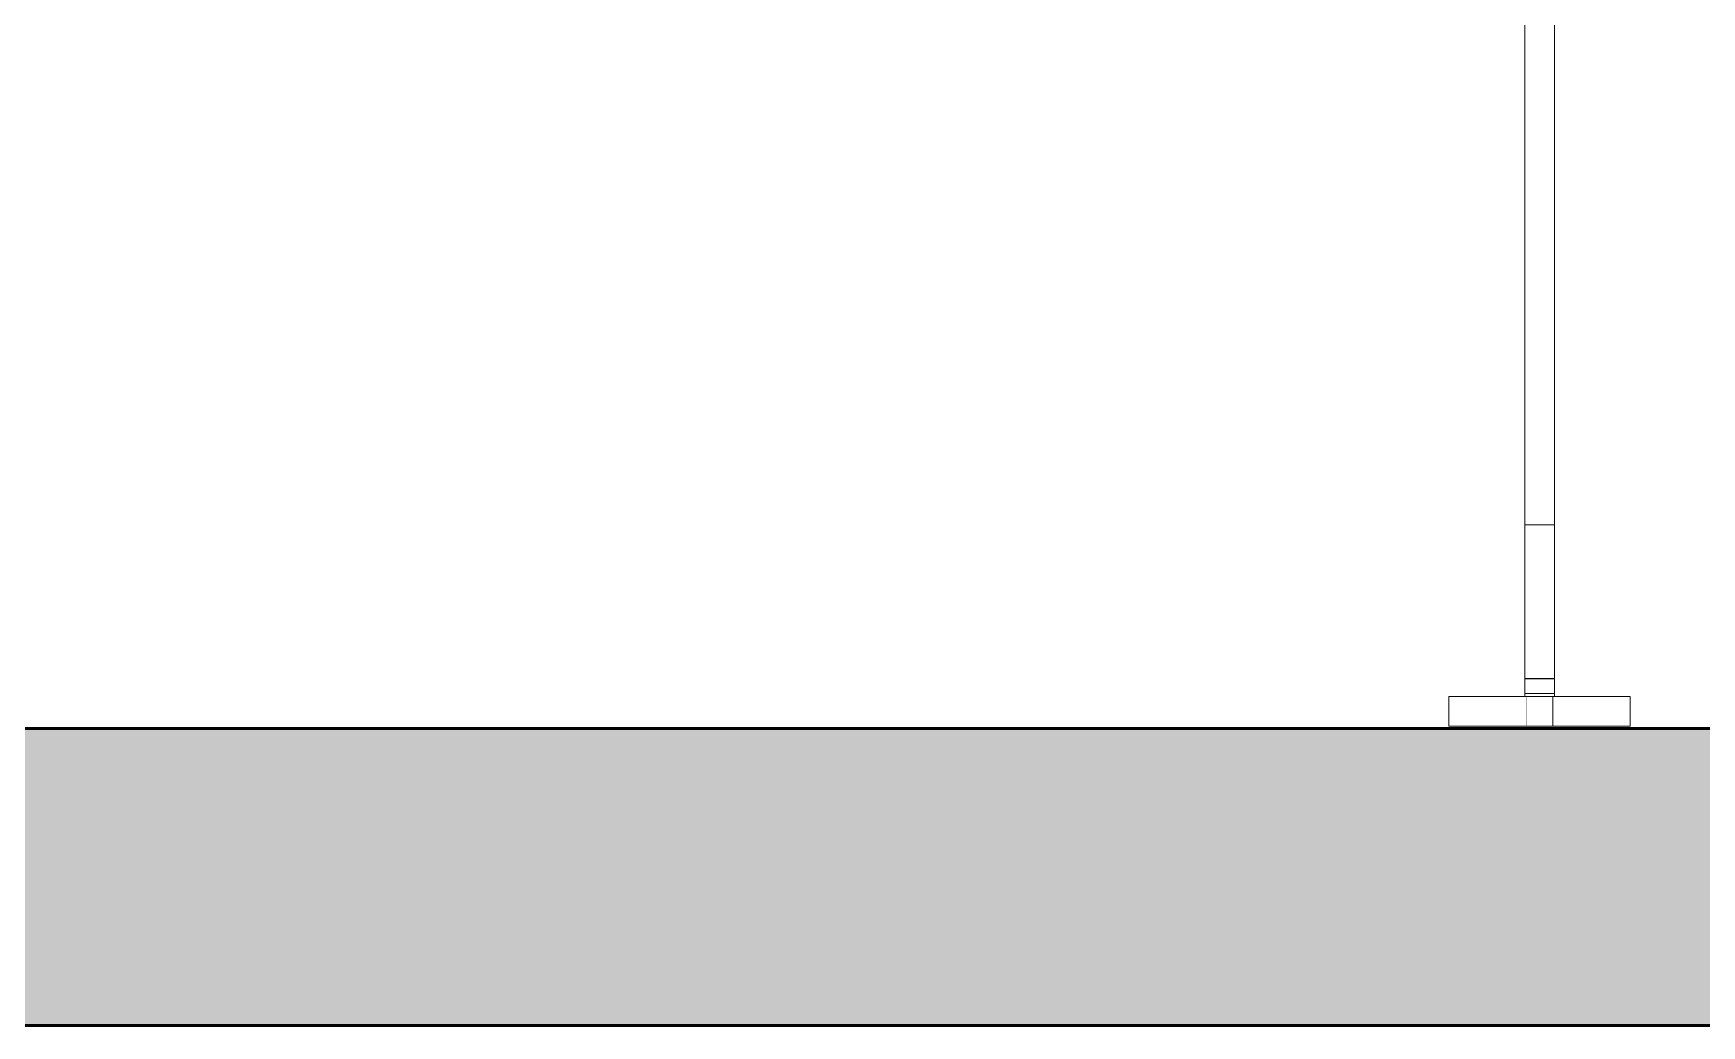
# Model space of a CAD drawing. Header units: millimetres. Extents: x -46169 to 237885, y -84465 to 18123.
# Drawn here: x 115033 to 115594, y -81053 to -80719 of the extents above; entities that cross this region are included whole.
import ezdxf

# ---------------------------------------------------------------- set-up
doc = ezdxf.new("R2010")
doc.units = ezdxf.units.MM
doc.header["$MEASUREMENT"] = 0
doc.linetypes.add('Wipeout_Contour', pattern=[1000, 0, -1000])
doc.layers.add('New_A-20-M_Floor_Slab', color=7, linetype='Continuous')
doc.layers.add('New_A-35-M_FFE_Fixed', color=7, linetype='Continuous')
doc.layers.add('New_A-20-M_Floor_Slab_Pen_No__29', color=7, linetype='Continuous', lineweight=50, true_color=0x2a2a2a)
doc.layers.add('New_A-20-M_Floor_Slab_Pen_No__81', color=7, linetype='Continuous', lineweight=20, true_color=0x6a6a6a)
doc.layers.add('New_A-35-M_FFE_Fixed_Pen_No__1', color=7, linetype='Continuous', lineweight=13)

# ---------------------------------------------------------------- blocks, each defined once
blk = doc.blocks.new('Section Elem_4_2', base_point=(64459.15, -84332.61))
at = {"color": 254, "linetype": 'Wipeout_Contour', "lineweight": 0, "ltscale": 25429937.22512363}
blk.add_wipeout([(110238.31, -80783.86), (110303.02, -80783.86), (110303.02, -80952.86), (110238.31, -80952.86), (110238.31, -80953.11), (121390.86, -80953.11), (121390.86, -80952.86), (121326.16, -80952.86), (121326.16, -80783.86), (121390.86, -80783.86), (121390.86, -80715.11), (121319.73, -80715.11), (121319.73, -80952.36), (121284.73, -80952.36), (121284.73, -80942.36), (121309.73, -80942.36), (121309.73, -80715.11), (121044.73, -80715.11), (121044.73, -80952.36), (121009.73, -80952.36), (121009.73, -80942.36), (121034.73, -80942.36), (121034.73, -80715.11), (120494.73, -80715.11), (120494.73, -80942.36), (120520.23, -80942.36), (120520.23, -80952.36), (120459.23, -80952.36), (120459.23, -80942.36), (120484.73, -80942.36), (120484.73, -80715.11), (119944.73, -80715.11), (119944.73, -80942.36), (119969.73, -80942.36), (119969.73, -80952.36), (119909.73, -80952.36), (119909.73, -80942.36), (119934.73, -80942.36), (119934.73, -80715.11), (119394.73, -80715.11), (119394.73, -80942.36), (119420.23, -80942.36), (119420.23, -80952.36), (119359.23, -80952.36), (119359.23, -80942.36), (119384.73, -80942.36), (119384.73, -80715.11), (118844.73, -80715.11), (118844.73, -80942.36), (118869.73, -80942.36), (118869.73, -80952.36), (118809.73, -80952.36), (118809.73, -80942.36), (118834.73, -80942.36), (118834.73, -80715.11), (118294.73, -80715.11), (118294.73, -80942.36), (118320.23, -80942.36), (118320.23, -80952.36), (118259.23, -80952.36), (118259.23, -80942.36), (118284.73, -80942.36), (118284.73, -80715.11), (117744.73, -80715.11), (117744.73, -80942.36), (117769.73, -80942.36), (117769.73, -80952.36), (117709.73, -80952.36), (117709.73, -80942.36), (117734.73, -80942.36), (117734.73, -80715.11), (117194.73, -80715.11), (117194.73, -80942.36), (117220.23, -80942.36), (117220.23, -80952.36), (117159.73, -80952.36), (117159.73, -80942.36), (117184.73, -80942.36), (117184.73, -80715.11), (116644.73, -80715.11), (116644.73, -80942.36), (116670.23, -80942.36), (116670.23, -80952.36), (116609.23, -80952.36), (116609.23, -80942.36), (116634.73, -80942.36), (116634.73, -80715.11), (116094.73, -80715.11), (116094.73, -80942.36), (116119.73, -80942.36), (116119.73, -80952.36), (116059.73, -80952.36), (116059.73, -80942.36), (116084.73, -80942.36), (116084.73, -80715.11), (115544.73, -80715.11), (115544.73, -80942.36), (115570.23, -80942.36), (115570.23, -80952.36), (115509.23, -80952.36), (115509.23, -80942.36), (115534.73, -80942.36), (115534.73, -80715.11), (114994.73, -80715.11), (114994.73, -80942.36), (115019.73, -80942.36), (115019.73, -80952.36), (114959.73, -80952.36), (114959.73, -80942.36), (114984.73, -80942.36), (114984.73, -80715.11), (114444.73, -80715.11), (114444.73, -80942.36), (114470.23, -80942.36), (114470.23, -80952.36), (114409.23, -80952.36), (114409.23, -80942.36), (114434.73, -80942.36), (114434.73, -80715.11), (113894.73, -80715.11), (113894.73, -80942.36), (113919.73, -80942.36), (113919.73, -80952.36), (113859.73, -80952.36), (113859.73, -80942.36), (113884.73, -80942.36), (113884.73, -80715.11), (113344.73, -80715.11), (113344.73, -80942.36), (113370.23, -80942.36), (113370.23, -80952.36), (113309.73, -80952.36), (113309.73, -80942.36), (113334.73, -80942.36), (113334.73, -80715.11), (112794.73, -80715.11), (112794.73, -80942.36), (112820.23, -80942.36), (112820.23, -80952.36), (112759.73, -80952.36), (112759.73, -80942.36), (112784.73, -80942.36), (112784.73, -80715.11), (112244.73, -80715.11), (112244.73, -80942.36), (112270.23, -80942.36), (112270.23, -80952.36), (112209.73, -80952.36), (112209.73, -80942.36), (112234.73, -80942.36), (112234.73, -80715.11), (111694.73, -80715.11), (111694.73, -80942.36), (111720.23, -80942.36), (111720.23, -80952.36), (111659.73, -80952.36), (111659.73, -80942.36), (111684.73, -80942.36), (111684.73, -80715.11), (111144.73, -80715.11), (111144.73, -80942.36), (111170.23, -80942.36), (111170.23, -80952.36), (111109.23, -80952.36), (111109.23, -80942.36), (111134.73, -80942.36), (111134.73, -80715.11), (110594.73, -80715.11), (110594.73, -80942.36), (110619.73, -80942.36), (110619.73, -80952.36), (110584.73, -80952.36), (110584.73, -80715.11), (110319.73, -80715.11), (110319.73, -80942.36), (110344.73, -80942.36), (110344.73, -80952.36), (110309.73, -80952.36), (110309.73, -80715.11), (110238.31, -80715.11)], dxfattribs=at).dxf.layer = 'New_A-20-M_Floor_Slab'
blk = doc.blocks.new('Section Elem_14_2', base_point=(64459.15, -84332.61))
at = {"color": 254, "linetype": 'Wipeout_Contour', "lineweight": 0, "ltscale": 563885.937288}
blk.add_wipeout([(115544.73, -80651.97), (115534.73, -80651.97), (115534.73, -80884.65), (115544.73, -80884.65)], dxfattribs=at).dxf.layer = 'New_A-35-M_FFE_Fixed'
at = {"color": 254, "linetype": 'Wipeout_Contour', "lineweight": 0, "ltscale": 564187.828024}
blk.add_wipeout([(115544.73, -80904.95), (115544.73, -80895.1), (115534.73, -80895.1), (115534.73, -80904.95)], dxfattribs=at).dxf.layer = 'New_A-35-M_FFE_Fixed'
at = {"color": 254, "linetype": 'Wipeout_Contour', "lineweight": 0, "ltscale": 564228.503868}
blk.add_wipeout([(115534.73, -80921.62), (115544.73, -80921.62), (115544.73, -80913.88), (115534.73, -80913.88)], dxfattribs=at).dxf.layer = 'New_A-35-M_FFE_Fixed'
at = {"color": 254, "linetype": 'Wipeout_Contour', "lineweight": 0, "ltscale": 564257.137961}
blk.add_wipeout([(115534.73, -80932.55), (115544.73, -80932.55), (115544.73, -80927.91), (115534.73, -80927.91)], dxfattribs=at).dxf.layer = 'New_A-35-M_FFE_Fixed'
at = {"color": 254, "linetype": 'Wipeout_Contour', "lineweight": 0, "ltscale": 564273.842484}
blk.add_wipeout([(115534.73, -80937.82), (115544.73, -80937.82), (115544.73, -80937.2), (115534.73, -80937.2)], dxfattribs=at).dxf.layer = 'New_A-35-M_FFE_Fixed'
at = {"color": 254, "linetype": 'Wipeout_Contour', "lineweight": 0, "ltscale": 564339.032148}
blk.add_wipeout([(115535.23, -80952.36), (115570.23, -80952.36), (115570.23, -80942.36), (115535.23, -80942.36)], dxfattribs=at).dxf.layer = 'New_A-35-M_FFE_Fixed'
at = {"layer": 'New_A-35-M_FFE_Fixed_Pen_No__1', "linetype": 'Continuous'}
for q in [(115570.23, -80942.36), (115544.23, -80952.36)]:
    blk.add_line((115570.23, -80952.36), q, dxfattribs=at)
at = {"color": 254, "linetype": 'Wipeout_Contour', "lineweight": 0, "ltscale": 564164.545019}
blk.add_wipeout([(115534.73, -80895.1), (115544.73, -80895.1), (115544.73, -80884.65), (115534.73, -80884.65)], dxfattribs=at).dxf.layer = 'New_A-35-M_FFE_Fixed'
at = {"color": 254, "linetype": 'Wipeout_Contour', "lineweight": 0, "ltscale": 564209.377371}
blk.add_wipeout([(115534.73, -80913.88), (115544.73, -80913.88), (115544.73, -80904.95), (115534.73, -80904.95)], dxfattribs=at).dxf.layer = 'New_A-35-M_FFE_Fixed'
at = {"color": 254, "linetype": 'Wipeout_Contour', "lineweight": 0, "ltscale": 564244.595683}
blk.add_wipeout([(115544.73, -80927.91), (115544.73, -80921.62), (115534.73, -80921.62), (115534.73, -80927.91)], dxfattribs=at).dxf.layer = 'New_A-35-M_FFE_Fixed'
at = {"color": 254, "linetype": 'Wipeout_Contour', "lineweight": 0, "ltscale": 564272.59876}
blk.add_wipeout([(115534.73, -80937.2), (115544.73, -80937.2), (115544.73, -80936.74), (115534.73, -80936.74)], dxfattribs=at).dxf.layer = 'New_A-35-M_FFE_Fixed'
at = {"color": 254, "linetype": 'Wipeout_Contour', "lineweight": 0, "ltscale": 564275.425452}
blk.add_wipeout([(115544.73, -80938.58), (115544.73, -80937.82), (115534.73, -80937.82), (115534.73, -80938.58)], dxfattribs=at).dxf.layer = 'New_A-35-M_FFE_Fixed'
at = {"color": 254, "linetype": 'Wipeout_Contour', "lineweight": 0, "ltscale": 564271.742071}
blk.add_wipeout([(115534.73, -80936.74), (115544.73, -80936.74), (115544.73, -80936.45), (115534.73, -80936.45)], dxfattribs=at).dxf.layer = 'New_A-35-M_FFE_Fixed'
at = {"color": 254, "linetype": 'Wipeout_Contour', "lineweight": 0, "ltscale": 564265.729352}
blk.add_wipeout([(115534.73, -80932.55), (115534.73, -80935.4), (115544.73, -80935.4), (115544.73, -80932.55)], dxfattribs=at).dxf.layer = 'New_A-35-M_FFE_Fixed'
at = {"color": 254, "linetype": 'Wipeout_Contour', "lineweight": 0, "ltscale": 564277.286836}
blk.add_wipeout([(115534.73, -80939.44), (115544.73, -80939.44), (115544.73, -80938.58), (115534.73, -80938.58)], dxfattribs=at).dxf.layer = 'New_A-35-M_FFE_Fixed'
at = {"color": 254, "linetype": 'Wipeout_Contour', "lineweight": 0, "ltscale": 564270.094904}
blk.add_wipeout([(115534.73, -80936.36), (115544.73, -80936.36), (115544.73, -80935.4), (115534.73, -80935.4)], dxfattribs=at).dxf.layer = 'New_A-35-M_FFE_Fixed'
at = {"color": 254, "linetype": 'Wipeout_Contour', "lineweight": 0, "ltscale": 564279.355111}
blk.add_wipeout([(115534.73, -80940.38), (115544.73, -80940.38), (115544.73, -80939.44), (115534.73, -80939.44)], dxfattribs=at).dxf.layer = 'New_A-35-M_FFE_Fixed'
at = {"color": 254, "linetype": 'Wipeout_Contour', "lineweight": 0, "ltscale": 564271.237174}
blk.add_wipeout([(115544.73, -80936.39), (115544.73, -80936.36), (115534.73, -80936.36), (115534.73, -80936.39)], dxfattribs=at).dxf.layer = 'New_A-35-M_FFE_Fixed'
at = {"color": 254, "linetype": 'Wipeout_Contour', "lineweight": 0, "ltscale": 564283.817684}
blk.add_wipeout([(115534.73, -80942.36), (115544.73, -80942.36), (115544.73, -80941.36), (115534.73, -80941.36)], dxfattribs=at).dxf.layer = 'New_A-35-M_FFE_Fixed'
at = {"color": 254, "linetype": 'Wipeout_Contour', "lineweight": 0, "ltscale": 564281.550795}
blk.add_wipeout([(115534.73, -80941.36), (115544.73, -80941.36), (115544.73, -80940.38), (115534.73, -80940.38)], dxfattribs=at).dxf.layer = 'New_A-35-M_FFE_Fixed'
at = {"layer": 'New_A-35-M_FFE_Fixed_Pen_No__1', "linetype": 'Continuous'}
for p, q in [((115535.23, -80952.36), (115535.23, -80942.36)), ((115570.23, -80942.36), (115544.23, -80942.36))]:
    blk.add_line(p, q, dxfattribs=at)
blk = doc.blocks.new('Section Elem_15_2', base_point=(64459.15, -84332.61))
at = {"layer": 'New_A-35-M_FFE_Fixed_Pen_No__1', "linetype": 'Continuous'}
for p, q in [((115534.73, -80884.65), (115534.73, -80651.97)), ((115544.73, -80884.65), (115544.73, -80651.97)), ((115544.73, -80884.65), (115534.73, -80884.65)), ((115534.73, -80895.1), (115534.73, -80884.65)), ((115544.73, -80895.1), (115544.73, -80884.65)), ((115534.73, -80904.95), (115534.73, -80895.1)), ((115544.73, -80904.95), (115544.73, -80895.1)), ((115534.73, -80913.88), (115534.73, -80904.95)), ((115544.73, -80913.88), (115544.73, -80904.95)), ((115534.73, -80921.62), (115534.73, -80913.88)), ((115544.73, -80921.62), (115544.73, -80913.88)), ((115534.73, -80927.91), (115534.73, -80921.62)), ((115544.73, -80927.91), (115544.73, -80921.62)), ((115534.73, -80932.55), (115534.73, -80927.91)), ((115544.73, -80932.55), (115544.73, -80927.91)), ((115544.73, -80940.38), (115544.73, -80939.44)), ((115544.73, -80941.36), (115544.73, -80940.38)), ((115544.73, -80942.36), (115544.73, -80941.36)), ((115544.23, -80952.36), (115544.23, -80942.36))]:
    blk.add_line(p, q, dxfattribs=at)
at = {"color": 254, "linetype": 'Wipeout_Contour', "lineweight": 0, "ltscale": 564271.347629}
blk.add_wipeout([(115544.73, -80936.45), (115544.73, -80936.39), (115534.73, -80936.39), (115534.73, -80936.45)], dxfattribs=at).dxf.layer = 'New_A-35-M_FFE_Fixed'
at = {"color": 254, "linetype": 'Wipeout_Contour', "lineweight": 0, "ltscale": 564239.11335}
blk.add_wipeout([(115509.23, -80952.36), (115535.23, -80952.36), (115535.23, -80942.36), (115509.23, -80942.36)], dxfattribs=at).dxf.layer = 'New_A-35-M_FFE_Fixed'
at = {"layer": 'New_A-35-M_FFE_Fixed_Pen_No__1', "linetype": 'Continuous'}
for p, q in [((115534.73, -80935.4), (115534.73, -80932.55)), ((115534.73, -80936.36), (115534.73, -80935.4)), ((115544.73, -80935.4), (115544.73, -80932.55)), ((115544.73, -80936.36), (115544.73, -80935.4)), ((115544.73, -80936.36), (115534.73, -80936.36)), ((115534.73, -80936.45), (115534.73, -80936.36)), ((115534.73, -80936.74), (115534.73, -80936.45)), ((115534.73, -80937.2), (115534.73, -80936.74)), ((115534.73, -80937.82), (115534.73, -80937.2)), ((115534.73, -80938.58), (115534.73, -80937.82)), ((115534.73, -80939.44), (115534.73, -80938.58)), ((115534.73, -80940.38), (115534.73, -80939.44)), ((115534.73, -80941.36), (115534.73, -80940.38)), ((115544.73, -80941.36), (115534.73, -80941.36)), ((115534.73, -80942.36), (115534.73, -80941.36)), ((115544.73, -80936.45), (115544.73, -80936.36)), ((115544.73, -80936.74), (115544.73, -80936.45)), ((115544.73, -80937.2), (115544.73, -80936.74)), ((115544.73, -80937.82), (115544.73, -80937.2)), ((115544.73, -80938.58), (115544.73, -80937.82)), ((115544.73, -80939.44), (115544.73, -80938.58)), ((115509.23, -80942.36), (115544.23, -80942.36)), ((115509.23, -80952.36), (115509.23, -80942.36)), ((115509.23, -80952.36), (115544.23, -80952.36))]:
    blk.add_line(p, q, dxfattribs=at)
blk = doc.blocks.new('Section Elem_58_2', base_point=(64459.15, -84332.61))
at = {"layer": 'New_A-20-M_Floor_Slab_Pen_No__81', "linetype": 'Continuous', "lineweight": 0, "true_color": 0x353535}
blk.add_hatch(color=250, dxfattribs=at).paths.add_polyline_path([(121199.2, -80953.11), (110429.97, -80953.11), (110429.97, -81053.11), (121199.2, -81053.11)])
at = {"layer": 'New_A-20-M_Floor_Slab_Pen_No__29', "linetype": 'Continuous'}
for p, q in [((121199.2, -80953.11), (110429.97, -80953.11)), ((121199.2, -81053.11), (110429.97, -81053.11))]:
    blk.add_line(p, q, dxfattribs=at)

msp = doc.modelspace()

# ---------------------------------------------------------------- block references
at = {"layer": 'New_A-20-M_Floor_Slab'}
msp.add_blockref('Section Elem_4_2', (64459.15, -84332.61), dxfattribs=at)

# ---------------------------------------------------------------- next in the draw order: block references
at = {"layer": 'New_A-35-M_FFE_Fixed'}
msp.add_blockref('Section Elem_14_2', (64459.15, -84332.61), dxfattribs=at)

# ---------------------------------------------------------------- next in the draw order: block references
msp.add_blockref('Section Elem_15_2', (64459.15, -84332.61), dxfattribs=at)

# ---------------------------------------------------------------- next in the draw order: block references
at = {"layer": 'New_A-20-M_Floor_Slab'}
msp.add_blockref('Section Elem_58_2', (64459.15, -84332.61), dxfattribs=at)

doc.saveas('drawing.dxf')
